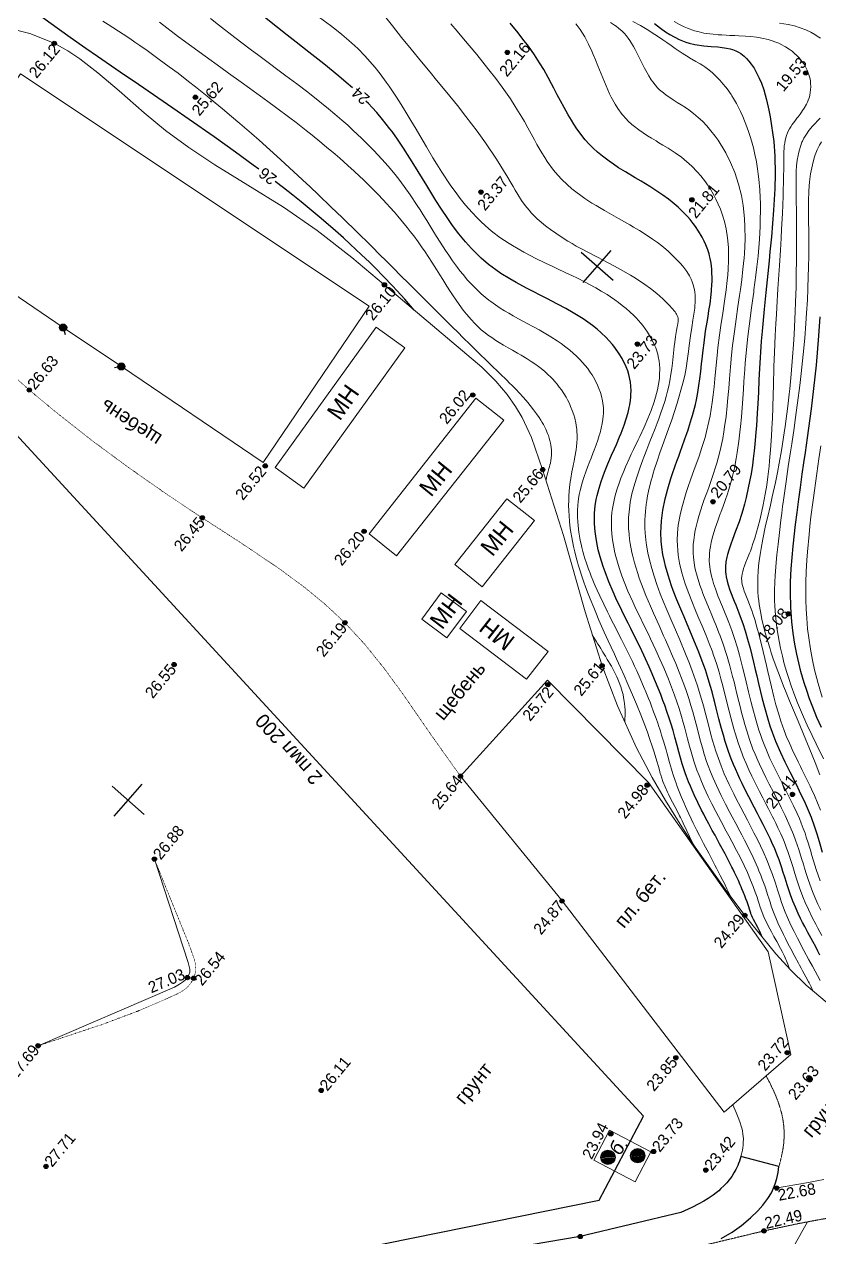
# Model space of a CAD drawing. Header units: millimetres. Extents: x -2893842 to -949497, y -1203244 to 262218.
# Drawn here: x -2034347 to -1978376, y -256348 to -170964 of the extents above; entities that cross this region are included whole.
import ezdxf

# ---------------------------------------------------------------- set-up
doc = ezdxf.new("R2010")
doc.units = ezdxf.units.MM
doc.linetypes.add('g5_05x2', pattern=[3.5, 2.5, -1])
doc.linetypes.add('g5_366', pattern=[0.85, 0.1, -0.75])
doc.layers.get('0').update_dxf_attribs({"lineweight": 5})
for name, color, linetype in [('!!!_ Размеры', 7, 'Continuous'), ('02_сетка', 253, 'Continuous'), ('03_Здания и строения', 253, 'Continuous'), ('10_Границы покрытий и угодий', 253, 'Continuous'), ('12_Рельеф', 253, 'Continuous'), ('14_Ограждения', 253, 'Continuous'), ('19_Горизонтали', 253, 'Continuous'), ('30_Канализация', 253, 'Continuous'), ('44_Крышки колодцев', 253, 'Continuous'), ('61_Отметки высоты поверхности', 253, 'Continuous')]:
    doc.layers.add(name, color=color, linetype=linetype)
doc.styles.add('LIKE14', font='p131.shx')
doc.styles.add('LIKE17', font='d431.shx')
doc.styles.add('LIKE32', font='peteri.shx')
doc.styles.add('LIKE36', font='pragmai.shx')
doc.styles.add('Line_GUGK', font='')
doc.styles.get('Line_GUGK').set_extended_font_data('Bm431', italic=True)
doc.linetypes.add('g5_084a', pattern='A,0.001,[18,GUGK_2005.shx,S=2.5,R=180,X=0,Y=0],0.5,[18,GUGK_2005.shx,S=6,R=180,X=0,Y=0],0.5', length=1.001)
doc.linetypes.add('g5_085a', pattern='A,0.001,[19,GUGK_2005.shx,S=1,R=180,X=0,Y=0],0.5,[18,GUGK_2005.shx,S=6,R=180,X=0,Y=0],0.5', length=1.001)
doc.linetypes.add('g5_122_kn', pattern='A,1,-1,1.5,-0.4,["Кн",Line_GUGK,S=1,R=0,X=0,Y=-0.5],-2.4,1.5,-1,4,-1,4,-1,3', length=21.8)
doc.linetypes.add('g5_474_1a', pattern='A,1,-0.25,[28,GUGK_2005.shx,S=1,R=0,X=0,Y=0],-0.25,1', length=2.5)

# ---------------------------------------------------------------- blocks, each defined once
blk = doc.blocks.new('BL_333')
at = {"color": 0}
for p, q in [((0, -3), (0, 3)), ((-3, 0), (3, 0))]:
    blk.add_line(p, q, dxfattribs=at)
blk = doc.blocks.new('g5_117')
h = blk.add_hatch(color=255)
h.paths.add_polyline_path([(-0.299, 0.352), (0.352, -0.299, 0.177899), (0.463, 0, 0.639215)])
h.paths.add_polyline_path([(-0.352, 0.299, 0.177899), (-0.463, 0, 0.639215), (0.299, -0.352)])
at = {"color": 0}
blk.add_lwpolyline([(0.354, -0.354), (-0.354, 0.354)], dxfattribs=at)
blk.add_circle((0, 0), 0.5, dxfattribs=at)
blk = doc.blocks.new('g5_474c')
h = blk.add_hatch(color=0)
edge = h.paths.add_edge_path()
edge.add_arc((0, 0), 0.25, 0, 360)
at = {"color": 0}
blk.add_line((0, 0.25), (0, 0.5), dxfattribs=at)
blk.add_circle((0, 0), 0.25, dxfattribs=at)
blk = doc.blocks.new('g5_330')
blk.add_hatch(color=0).paths.add_polyline_path([(-0.15, 0, 1), (0.15, 0, 1)])
at = {"color": 0}
blk.add_circle((0, 0), 0.15, dxfattribs=at)
blk = doc.blocks.new('Топо_07.04.17')
at = {"layer": '02_сетка', "linetype": 'Continuous'}
for p, q in [((-75158, -68217), (-72937, -66200)), ((-73039, -68319), (-75056, -66098)), ((-112182, -101821), (-109960, -99805)), ((-110063, -101923), (-112079, -99702))]:
    blk.add_line(p, q, dxfattribs=at)
at = {"layer": '03_Здания и строения', "linetype": 'Continuous', "lineweight": 20}
for points in [[(-98142, -78703), (-89984, -69708), (-88147, -71374), (-96323, -80389)], [(-92103, -84099), (-83562, -75467), (-81799, -77211), (-90359, -85863)], [(-86361, -86924), (-82206, -82733), (-80447, -84473), (-84617, -88687)], [(-89105, -90475), (-87540, -88798), (-85928, -90302), (-87493, -91979)], [(-82263, -95504), (-86527, -91424), (-84818, -89634), (-80531, -93730)]]:
    blk.add_lwpolyline(points, close=True, dxfattribs=at)
at = {"layer": '10_Границы покрытий и угодий', "color": 7, "linetype": 'Continuous', "lineweight": 30}
blk.add_lwpolyline([(-68472, -131587), (-71054, -130576), (-71127, -130746), (-71200, -130904), (-71278, -131057), (-71349, -131186), (-71513, -131451), (-71667, -131668), (-71850, -131894), (-72048, -132107), (-72252, -132303), (-72486, -132503), (-72701, -132669), (-72879, -132794), (-73065, -132915), (-73300, -133055), (-73666, -133249), (-73998, -133403), (-74379, -133562), (-74886, -133750), (-75707, -134027), (-82921, -134899), (-100379, -135876)], dxfattribs=at)
at = {"layer": '10_Границы покрытий и угодий', "linetype": 'g5_085a', "lineweight": 20}
blk.add_lwpolyline([(-63802, -120524), (-65123, -119112), (-66087, -117956), (-67007, -116696), (-68868, -113748), (-70034, -111761), (-71790, -108580), (-72472, -107251), (-73505, -105091), (-74249, -103377), (-75103, -101172), (-76107, -98092), (-76868, -95162), (-77633, -91257), (-78526, -85744), (-79466, -80978), (-79996, -78657), (-80487, -77166), (-80859, -76344), (-81362, -75447), (-82051, -74431), (-82913, -73346), (-87911, -68027), (-91115, -64637), (-93333, -62468), (-95515, -60572), (-97818, -58747), (-99962, -57063), (-101649, -55657), (-103148, -54281), (-104496, -52887), (-106081, -51132), (-107410, -49708), (-108576, -48590), (-109345, -47946), (-110234, -47304), (-111859, -46422), (-113388, -45844)], dxfattribs=at)
at = {"layer": '10_Границы покрытий и угодий', "linetype": 'g5_366', "lineweight": 20}
for points in [[(-87643, -101767), (-89383, -98618), (-91067, -95473), (-92154, -93574), (-93304, -91764), (-94509, -90117), (-95749, -88664), (-97030, -87342), (-98763, -85733), (-101179, -83680), (-103651, -81652), (-106076, -79605), (-108360, -77591), (-110704, -75414), (-113154, -72992), (-114726, -71342), (-117005, -68795), (-119359, -65972), (-122382, -62071), (-125834, -57283), (-128100, -53988), (-131492, -48929)], [(-119312, -117265), (-114701, -116292), (-112077, -115633), (-110039, -115023), (-109166, -114734), (-108921, -114640), (-108756, -114565), (-108572, -114461), (-108463, -114385), (-108355, -114299), (-108183, -114136), (-108069, -114008), (-107940, -113830), (-107907, -113776), (-107810, -113582), (-107747, -113412), (-107690, -113168), (-107667, -112970), (-107666, -112796), (-107685, -112577), (-107730, -112322), (-107960, -111367), (-109698, -105137)]]:
    blk.add_lwpolyline(points, dxfattribs=at)
at = {"layer": '10_Границы покрытий и угодий', "linetype": 'Continuous', "lineweight": 20}
blk.add_lwpolyline([(-87643, -101767), (-80804, -95750), (-74540, -103691), (-67531, -116484), (-66747, -123844), (-71864, -127356), (-81533, -111295)], close=True, dxfattribs=at)
at = {"layer": '10_Границы покрытий и угодий', "linetype": 'g5_05x2', "lineweight": 20}
for points in [[(-68466, -131565), (-68249, -130989), (-68083, -130491), (-68002, -130193), (-67954, -129986), (-67887, -129618), (-67827, -129048), (-67815, -128714), (-67824, -128334), (-67843, -128079), (-67871, -127836), (-67948, -127371), (-68001, -127125), (-68098, -126736), (-68276, -126152), (-68423, -125731), (-68647, -125148)], [(-57163, -138009), (-57459, -137734), (-57884, -137376), (-58293, -137070), (-58851, -136708), (-59385, -136416), (-59950, -136159), (-60643, -135910), (-60939, -135826), (-61462, -135708), (-62195, -135600), (-63242, -135535), (-64036, -135533), (-65145, -135568), (-66017, -135612), (-67520, -135719), (-70037, -135966), (-74029, -136457)]]:
    blk.add_lwpolyline(points, dxfattribs=at)
at = {"layer": '10_Границы покрытий и угодий', "linetype": 'Continuous', "lineweight": 20}
for points in [[(-71054, -130576), (-70997, -130428), (-70903, -130156), (-70856, -129997), (-70807, -129794), (-70775, -129630), (-70742, -129368), (-70732, -129040), (-70745, -128796), (-70758, -128670), (-70788, -128452), (-70834, -128211), (-70896, -127943), (-71027, -127474), (-71208, -126906)], [(-65435, -132846), (-65950, -132886), (-66543, -132939), (-69034, -133081)]]:
    blk.add_lwpolyline(points, dxfattribs=at)
at = {"layer": '10_Границы покрытий и угодий', "linetype": 'Continuous', "lineweight": 30}
blk.add_lwpolyline([(-73074, -136148), (-72273, -135808), (-71558, -135417), (-70859, -134947), (-70293, -134501), (-69903, -134150), (-69506, -133732), (-69208, -133351), (-68955, -132941), (-68840, -132706), (-68719, -132406), (-68587, -131997), (-68472, -131587)], dxfattribs=at)
at = {"layer": '12_Рельеф', "linetype": 'g5_084a', "lineweight": 20}
blk.add_lwpolyline([(-119312, -117265), (-109317, -114238), (-108945, -114082), (-108641, -113929), (-108464, -113809), (-108329, -113683), (-108204, -113508), (-108129, -113329), (-108100, -113100), (-108162, -112635), (-109698, -105137)], dxfattribs=at)
at = {"layer": '14_Ограждения', "linetype": 'g5_474_1a', "lineweight": 20}
blk.add_lwpolyline([(-108105, -70427), (-98959, -78277), (-90305, -68177), (-112844, -49170), (-121348, -59095), (-111867, -67248)], dxfattribs=at)
at = {"layer": '14_Ограждения', "linetype": 'Continuous', "lineweight": 20}
blk.add_lwpolyline([(-111867, -67248), (-108105, -70427)], dxfattribs=at)
at = {"layer": '19_Горизонтали', "linetype": 'Continuous', "lineweight": 20}
for points in [[(-71176, -50269), (-70918, -50474), (-70810, -50569), (-70655, -50716), (-70435, -50955), (-70296, -51133), (-70183, -51296), (-70065, -51490), (-69971, -51660), (-69756, -52119), (-69663, -52344), (-69498, -52783), (-69375, -53129), (-69229, -53537), (-69158, -53726), (-69018, -54080), (-68926, -54291), (-68782, -54587), (-68692, -54753), (-68556, -54975), (-68402, -55194), (-68279, -55346), (-68042, -55603), (-67869, -55769), (-67696, -55923), (-67401, -56169), (-67142, -56377), (-66892, -56575), (-66610, -56806), (-66390, -56996), (-66102, -57269), (-65796, -57592), (-65535, -57898), (-65266, -58249), (-65010, -58621), (-64752, -59042), (-64591, -59334), (-64461, -59587), (-64312, -59904), (-64152, -60277), (-63891, -60998), (-63684, -61723), (-63508, -62576), (-63403, -63401), (-63360, -64117), (-63365, -65021), (-63401, -65623), (-63488, -66441), (-63655, -67503), (-63706, -67771), (-63871, -68557), (-64044, -69294), (-64211, -69959), (-64315, -70361), (-64517, -71119), (-64748, -71986), (-64968, -72835), (-65054, -73177), (-65203, -73804), (-65351, -74472), (-65351, -74472), (-65520, -75295), (-65683, -76122), (-65815, -76795), (-65897, -77209), (-65997, -77693), (-66060, -77992), (-66225, -78719), (-66402, -79426), (-66498, -79779), (-66629, -80228), (-66832, -80857), (-66965, -81232), (-67234, -81916), (-67234, -81916), (-67710, -82954), (-67710, -82954), (-68001, -83546), (-68185, -83914), (-68400, -84349), (-68597, -84758), (-68735, -85056), (-68917, -85468), (-69062, -85824), (-69222, -86260), (-69280, -86435), (-69372, -86744), (-69465, -87111), (-69526, -87409), (-69587, -87841), (-69600, -87986), (-69617, -88334), (-69618, -88480), (-69613, -88693), (-69592, -89032), (-69571, -89244), (-69540, -89483), (-69472, -89901), (-69390, -90310), (-69305, -90677), (-69244, -90922), (-69051, -91629), (-68921, -92083), (-68837, -92370), (-68696, -92858), (-68600, -93196), (-68512, -93513), (-68437, -93794), (-68379, -94013), (-68247, -94554), (-68183, -94837), (-68119, -95147), (-68048, -95517), (-67935, -96179), (-67892, -96462), (-67824, -96942), (-67770, -97341), (-67716, -97758), (-67674, -98094), (-67593, -98739), (-67543, -99115), (-67486, -99530), (-67412, -100036), (-67352, -100406), (-67272, -100860), (-67211, -101175), (-67147, -101480), (-66977, -102187), (-66873, -102563), (-66734, -103020), (-66644, -103298), (-66469, -103812), (-66303, -104275), (-66119, -104769), (-65895, -105359), (-65658, -105984), (-65465, -106504), (-65257, -107088), (-64988, -107913), (-64824, -108482), (-64720, -108886), (-64568, -109582), (-64444, -110233), (-64369, -110644), (-64317, -110935), (-64233, -111384), (-64177, -111664), (-64086, -112089), (-63954, -112620), (-63838, -113023), (-63667, -113548), (-63505, -114001)], [(-69604, -50378), (-69111, -50710), (-68667, -51038), (-68162, -51447), (-67929, -51646), (-67647, -51893), (-67404, -52108), (-67123, -52358), (-66868, -52583), (-66409, -52973), (-66227, -53122), (-66023, -53282), (-65925, -53358), (-65522, -53653), (-65241, -53862), (-65064, -54004), (-64940, -54111), (-64766, -54270), (-64477, -54564), (-64237, -54839), (-64131, -54971), (-64004, -55138), (-63870, -55326), (-63798, -55432), (-63628, -55701), (-63493, -55932), (-63418, -56068), (-63317, -56260), (-63267, -56360), (-63174, -56556), (-63011, -56927), (-62879, -57264), (-62790, -57513), (-62669, -57881), (-62578, -58191), (-62511, -58443), (-62387, -58972), (-62299, -59414), (-62232, -59821), (-62184, -60159), (-62118, -60753), (-62104, -60918), (-62086, -61156), (-62058, -61664), (-62048, -62028), (-62045, -62389), (-62062, -63142), (-62092, -63675), (-62126, -64114), (-62322, -65701), (-62475, -66591), (-62714, -67774), (-62881, -68510), (-63016, -69077), (-63265, -70086), (-63305, -70244), (-63456, -70838), (-63623, -71499), (-63807, -72234), (-63975, -72924), (-64114, -73518), (-64318, -74459), (-64449, -75114), (-64538, -75579), (-64693, -76423), (-64786, -76941), (-64970, -77948), (-65083, -78539), (-65154, -78900), (-65286, -79531), (-65374, -79931), (-65522, -80555), (-65724, -81319), (-65843, -81733), (-66052, -82391), (-66276, -83025), (-66409, -83369), (-66536, -83680), (-66607, -83846), (-66769, -84209), (-66913, -84513), (-67016, -84724), (-67139, -84970), (-67355, -85395), (-67403, -85490), (-67637, -85957), (-67866, -86439), (-67996, -86731), (-68149, -87109), (-68262, -87424), (-68344, -87683), (-68406, -87913), (-68465, -88178), (-68499, -88365), (-68530, -88606), (-68538, -88681), (-68552, -88911), (-68555, -89077), (-68548, -89324), (-68508, -89776), (-68474, -90010), (-68423, -90298), (-68337, -90698), (-68249, -91053), (-68212, -91194), (-67982, -92013), (-67913, -92255), (-67734, -92897), (-67665, -93154), (-67520, -93734), (-67395, -94304), (-67267, -94979), (-67179, -95520), (-67135, -95813), (-67056, -96382), (-66987, -96921), (-66923, -97440), (-66836, -98147), (-66750, -98826), (-66689, -99273), (-66540, -100231), (-66411, -100919), (-66345, -101233), (-66262, -101593), (-66169, -101956), (-66050, -102382), (-65863, -102979), (-65697, -103470), (-65554, -103870), (-65304, -104548), (-64983, -105401), (-64715, -106134), (-64595, -106475), (-64404, -107047), (-64289, -107420), (-64193, -107753), (-64090, -108147), (-64008, -108492), (-63948, -108771), (-63867, -109173), (-63805, -109502), (-63754, -109786), (-63714, -110014), (-63630, -110489), (-63513, -111119), (-63430, -111531), (-63338, -111938)], [(-63641, -115774), (-63857, -115230), (-63980, -114919), (-64165, -114435), (-64380, -113840), (-64543, -113341), (-64632, -113042), (-64814, -112324), (-64948, -111674), (-65033, -111222), (-65125, -110724), (-65182, -110425), (-65256, -110053), (-65350, -109625), (-65411, -109378), (-65487, -109087), (-65575, -108776), (-65713, -108323), (-65858, -107883), (-65974, -107546), (-66079, -107252), (-66141, -107083), (-66364, -106486), (-66504, -106119), (-66678, -105666), (-66855, -105204), (-67074, -104619), (-67274, -104064), (-67430, -103607), (-67578, -103143), (-67719, -102661), (-67781, -102434), (-67968, -101643), (-68093, -100999), (-68157, -100626), (-68269, -99896), (-68345, -99347), (-68490, -98234), (-68586, -97528), (-68659, -97035), (-68741, -96532), (-68857, -95911), (-68988, -95307), (-69062, -94997), (-69197, -94467), (-69358, -93878), (-69579, -93109), (-69721, -92629), (-69861, -92156), (-70122, -91244), (-70318, -90484), (-70423, -90022), (-70559, -89294), (-70647, -88597), (-70680, -88042), (-70635, -87003), (-70550, -86465), (-70430, -85939), (-70216, -85230), (-70040, -84746), (-69611, -83730), (-69448, -83379), (-69173, -82808), (-68898, -82248), (-68423, -81279), (-68157, -80710), (-67862, -80032), (-67700, -79622), (-67460, -78943), (-67334, -78542), (-67083, -77634), (-66954, -77108), (-66827, -76549), (-66710, -76007), (-66559, -75290), (-66369, -74392), (-66251, -73864), (-66036, -72977), (-65860, -72312), (-65632, -71478), (-65365, -70488), (-65209, -69877), (-65057, -69221), (-64975, -68827), (-64901, -68434), (-64807, -67830), (-64771, -67533), (-64737, -67186), (-64718, -66918), (-64701, -66243), (-64731, -65592), (-64788, -65087), (-64855, -64693), (-64970, -64191), (-65080, -63811), (-65204, -63442), (-65336, -63100), (-65515, -62697), (-65790, -62164), (-66079, -61687), (-66291, -61378), (-66630, -60939), (-67287, -60240), (-67693, -59877), (-68149, -59505), (-68486, -59243), (-68742, -59048), (-68935, -58900), (-69235, -58668), (-69488, -58467), (-69764, -58239), (-70041, -57994), (-70326, -57721), (-70483, -57558), (-70737, -57265), (-70827, -57152), (-71089, -56775), (-71343, -56328), (-71499, -56004), (-71715, -55476), (-71804, -55229), (-71993, -54646), (-72238, -53781), (-72399, -53187), (-72518, -52754), (-72633, -52352), (-72704, -52121), (-72877, -51603), (-73013, -51244), (-73091, -51056), (-73213, -50788), (-73352, -50513), (-73417, -50396), (-73536, -50196), (-73610, -50081)], [(-82339, -49078), (-81964, -49648), (-81583, -50225), (-80785, -51440), (-80051, -52595), (-79638, -53277), (-79262, -53926), (-78782, -54812), (-78498, -55374), (-78128, -56168), (-77983, -56502), (-77789, -56967), (-77420, -57871), (-77285, -58197), (-77010, -58829), (-76845, -59180), (-76699, -59473), (-76332, -60129), (-76078, -60519), (-75834, -60851), (-75503, -61250), (-75205, -61573), (-74365, -62359), (-73912, -62732), (-73634, -62951), (-73083, -63367), (-72792, -63581), (-72163, -64036), (-71441, -64561), (-71189, -64749), (-70810, -65038), (-70175, -65552), (-69960, -65737), (-69646, -66019), (-69371, -66283), (-69109, -66550), (-68941, -66732), (-68701, -67007), (-68372, -67422), (-68214, -67642), (-68063, -67869), (-67824, -68282), (-67674, -68601), (-67584, -68837), (-67520, -69048), (-67473, -69257), (-67436, -69518), (-67423, -69768), (-67426, -69994), (-67458, -70353), (-67556, -70907), (-67772, -71730), (-67915, -72221), (-68074, -72800), (-68237, -73462), (-68334, -73878), (-68452, -74370), (-68630, -75036), (-68785, -75532), (-68970, -76057), (-69523, -77396), (-70051, -78523), (-70350, -79133), (-70630, -79697), (-70896, -80237), (-71140, -80740), (-71367, -81221), (-71662, -81876), (-71759, -82104), (-71880, -82397), (-71956, -82587), (-72230, -83332), (-72335, -83654), (-72428, -83965), (-72504, -84246), (-72612, -84700), (-72678, -85041), (-72716, -85270), (-72761, -85604), (-72787, -85858), (-72811, -86237), (-72820, -86713), (-72811, -87092), (-72777, -87626), (-72722, -88143), (-72629, -88769), (-72527, -89316), (-72398, -89909), (-72231, -90593), (-72086, -91131), (-71905, -91769), (-71648, -92627), (-71460, -93245), (-71237, -93978), (-70936, -95002), (-70743, -95696), (-70604, -96230), (-70364, -97264), (-70172, -98287), (-70086, -98837), (-70040, -99153), (-69916, -100045), (-69803, -100829), (-69733, -101278), (-69594, -102045), (-69342, -103119), (-69178, -103692), (-68923, -104479), (-68679, -105166), (-68558, -105492), (-68299, -106171), (-68113, -106647), (-67926, -107126), (-67723, -107650), (-67572, -108048), (-67367, -108603), (-67085, -109420), (-66854, -110166), (-66731, -110615), (-66611, -111103), (-66476, -111746), (-66381, -112232), (-66267, -112804), (-66194, -113134), (-66012, -113847), (-65896, -114243), (-65718, -114799), (-65552, -115277), (-65376, -115754), (-65014, -116685), (-64740, -117362), (-64542, -117847), (-64120, -118897)], [(-64703, -119560), (-64800, -119275), (-64913, -118977), (-64942, -118902), (-65083, -118544), (-65178, -118307), (-65269, -118082), (-65347, -117889), (-65438, -117666), (-65495, -117524), (-65697, -117026), (-65922, -116461), (-66055, -116119), (-66217, -115688), (-66323, -115395), (-66484, -114926), (-66574, -114649), (-66682, -114296), (-66800, -113876), (-66941, -113306), (-66986, -113099), (-67045, -112814), (-67112, -112472), (-67112, -112472), (-67193, -112070), (-67241, -111842), (-67294, -111612), (-67358, -111353), (-67432, -111070), (-67526, -110738), (-67589, -110525), (-67832, -109773), (-68100, -109017), (-68295, -108495), (-68446, -108104), (-68558, -107818), (-68775, -107267), (-68972, -106768), (-69103, -106435), (-69340, -105818), (-69572, -105188), (-69701, -104820), (-69823, -104457), (-69996, -103909), (-70126, -103453), (-70242, -103007), (-70317, -102685), (-70425, -102163), (-70508, -101695), (-70595, -101150), (-70683, -100546), (-70763, -99988), (-70838, -99476), (-70898, -99097), (-70973, -98656), (-71072, -98142), (-71196, -97563), (-71304, -97101), (-71530, -96221), (-71705, -95596), (-71867, -95043), (-72057, -94416), (-72231, -93864), (-72329, -93553), (-72569, -92807), (-72859, -91897), (-73017, -91384), (-73244, -90610), (-73387, -90081), (-73571, -89328), (-73640, -89011), (-73718, -88615), (-73786, -88218), (-73853, -87740), (-73882, -87489), (-73930, -86844), (-73940, -86555), (-73939, -86175), (-73923, -85786), (-73891, -85415), (-73865, -85203), (-73837, -85016), (-73764, -84621), (-73667, -84211), (-73598, -83962), (-73415, -83395), (-73230, -82903), (-72982, -82317), (-72828, -81981), (-72640, -81590), (-72387, -81086), (-72293, -80905), (-72026, -80400), (-71745, -79876), (-71534, -79484), (-71278, -79002), (-71095, -78653), (-70939, -78346), (-70745, -77954), (-70394, -77190), (-70253, -76855), (-70108, -76480), (-69988, -76143), (-69873, -75784), (-69744, -75327), (-69644, -74933), (-69555, -74558), (-69398, -73867), (-69296, -73425), (-69218, -73109), (-69118, -72726), (-69003, -72326), (-68919, -72060), (-68890, -71968), (-68853, -71843), (-68820, -71698), (-68800, -71534), (-68800, -71454), (-68807, -71388), (-68833, -71274), (-68867, -71186), (-68908, -71102), (-68963, -71007), (-69033, -70897), (-69098, -70800), (-69189, -70668), (-69254, -70577), (-69382, -70404), (-69706, -70003), (-70087, -69581), (-70500, -69169), (-70858, -68843), (-71458, -68340), (-71776, -68092), (-72445, -67600), (-72837, -67325), (-73205, -67072), (-73578, -66820), (-73992, -66541), (-74539, -66172), (-74996, -65857), (-75339, -65615), (-75615, -65414), (-75887, -65211), (-76336, -64858), (-77024, -64261), (-77247, -64048), (-77444, -63849), (-77610, -63673), (-77856, -63394), (-78003, -63214), (-78201, -62956), (-78358, -62734), (-78586, -62379), (-78803, -61992), (-79024, -61548), (-79167, -61236), (-79291, -60956), (-79457, -60573), (-79584, -60282), (-80237, -58899), (-80873, -57685), (-81365, -56808), (-82027, -55689), (-82543, -54852), (-83177, -53853), (-83788, -52909), (-84177, -52313), (-84699, -51515), (-85328, -50548), (-85903, -49650), (-86453, -48772), (-86931, -47994)], [(-62747, -106995), (-62885, -106462), (-63045, -105925), (-63200, -105449), (-63274, -105233), (-63429, -104793), (-63717, -104007), (-63803, -103774), (-63926, -103436), (-64073, -103026), (-64201, -102656), (-64321, -102292), (-64457, -101851), (-64510, -101664), (-64646, -101149), (-64802, -100463), (-64914, -99887), (-65018, -99270), (-65103, -98700), (-65196, -97993), (-65271, -97376), (-65326, -96894), (-65375, -96461), (-65494, -95437), (-65648, -94269), (-65737, -93700), (-65833, -93151), (-65918, -92721), (-65968, -92487), (-66026, -92237), (-66070, -92053), (-66151, -91736), (-66216, -91492), (-66284, -91249), (-66331, -91068), (-66374, -90888), (-66400, -90750), (-66422, -90592), (-66432, -90426), (-66431, -90329), (-66418, -90181), (-66389, -90021), (-66352, -89882), (-66287, -89695), (-66198, -89483), (-66116, -89315), (-65986, -89066), (-65838, -88795), (-65669, -88475), (-65591, -88320), (-65463, -88063), (-65381, -87892), (-65180, -87454), (-65007, -87055), (-64838, -86641), (-64684, -86241), (-64465, -85629), (-64321, -85196), (-64097, -84461), (-63928, -83849), (-63783, -83281), (-63609, -82532), (-63532, -82176), (-63378, -81411), (-63206, -80464), (-63116, -79928), (-63057, -79562), (-63000, -79198), (-62891, -78478), (-62756, -77537), (-62674, -76961), (-62480, -75608), (-62335, -74643), (-62145, -73459), (-62004, -72623), (-61893, -71979), (-61810, -71500), (-61581, -70212), (-61291, -68589), (-61105, -67534), (-60959, -66688), (-60853, -66061), (-60676, -64977), (-60582, -64377), (-60492, -63775), (-60433, -63372), (-60348, -62764), (-60291, -62337), (-60237, -61916), (-60199, -61605), (-60106, -60849), (-60004, -60257), (-59957, -60071), (-59898, -59876), (-59768, -59554), (-59666, -59367), (-59608, -59273), (-59497, -59114), (-59403, -58992), (-59279, -58844), (-59081, -58624), (-58898, -58431), (-58813, -58342), (-58650, -58169), (-58532, -58040), (-58444, -57941), (-58312, -57781), (-58121, -57521), (-58045, -57399), (-57970, -57265), (-57890, -57095), (-57831, -56945), (-57759, -56712), (-57728, -56581), (-57684, -56298), (-57672, -56148), (-57669, -55941), (-57676, -55783), (-57704, -55553), (-57782, -55211), (-57831, -55061), (-57889, -54908), (-57976, -54718), (-58079, -54525), (-58297, -54191), (-58415, -54038), (-58529, -53903), (-58715, -53706), (-58892, -53541), (-59131, -53343), (-59211, -53283), (-59369, -53173), (-59567, -53049), (-59775, -52934), (-60095, -52781), (-60295, -52699), (-60727, -52549), (-61077, -52451), (-61483, -52356), (-61840, -52285), (-62320, -52202), (-62599, -52158), (-62943, -52104), (-63197, -52063), (-63483, -52016), (-63747, -51968), (-64104, -51896), (-64557, -51785), (-64735, -51734), (-65060, -51626), (-65372, -51502), (-65838, -51273), (-66054, -51149), (-66374, -50946), (-66722, -50696)], [(-59358, -51645), (-58771, -51807), (-58350, -51955), (-58350, -51955), (-57569, -52329), (-57254, -52528), (-56995, -52718), (-56834, -52846), (-56622, -53025)], [(-57283, -58611), (-57885, -59105), (-58162, -59379), (-58367, -59614), (-58571, -59885), (-58698, -60083), (-58740, -60156), (-58882, -60431), (-58977, -60651), (-59072, -60906), (-59118, -61046), (-59208, -61361), (-59299, -61760), (-59364, -62119), (-59414, -62452), (-59525, -63410), (-59572, -63897), (-59705, -65213), (-59859, -66640), (-59922, -67191), (-60061, -68365), (-60171, -69232), (-60302, -70207), (-60456, -71291), (-60554, -71937), (-60811, -73520), (-60936, -74230), (-61096, -75098), (-61328, -76269), (-61545, -77287), (-61629, -77663), (-61820, -78490), (-62171, -79898), (-62285, -80329), (-62622, -81538), (-62878, -82404), (-63075, -83038), (-63301, -83738), (-63631, -84712), (-63831, -85279), (-64138, -86140), (-64319, -86655), (-64629, -87581), (-64825, -88224), (-64940, -88636), (-65052, -89078), (-65132, -89431), (-65208, -89811), (-65272, -90190), (-65322, -90552), (-65354, -90856), (-65382, -91239), (-65395, -91568), (-65398, -91863), (-65395, -92122), (-65372, -92632), (-65327, -93180), (-65270, -93668), (-65202, -94148), (-65109, -94706), (-64992, -95314), (-64932, -95606), (-64856, -95958), (-64653, -96826), (-64566, -97172), (-64340, -98032), (-64247, -98370), (-64040, -99104), (-63844, -99781), (-63521, -100879), (-63328, -101538), (-63006, -102659), (-62745, -103618), (-62514, -104524)], [(-62122, -103420), (-62515, -102321), (-62733, -101711), (-62998, -100937), (-63194, -100327), (-63348, -99815), (-63490, -99315), (-63625, -98804), (-63804, -98066), (-63916, -97545), (-64002, -97105), (-64110, -96475), (-64189, -95928), (-64257, -95346), (-64302, -94854), (-64347, -94033), (-64354, -93677), (-64349, -93025), (-64316, -92344), (-64285, -91963), (-64205, -91260), (-64121, -90690), (-64044, -90233), (-63870, -89325), (-63761, -88801), (-63598, -88055), (-63414, -87249), (-63212, -86406), (-63092, -85913), (-62982, -85472), (-62870, -85029), (-62539, -83748), (-62268, -82721), (-62034, -81841), (-61850, -81146), (-61564, -80066), (-61415, -79496), (-61116, -78329), (-60819, -77130), (-60627, -76318), (-60330, -74993), (-60096, -73864), (-59901, -72850), (-59772, -72137), (-59616, -71221), (-59496, -70461), (-59356, -69513), (-59289, -69032), (-59163, -68059), (-59040, -67019), (-58975, -66420), (-58907, -65753), (-58827, -64975), (-58754, -64355), (-58645, -63608), (-58524, -62967), (-58392, -62419), (-58124, -61603), (-57986, -61279), (-57914, -61128), (-57734, -60797), (-57533, -60487), (-57369, -60266)], [(-91473, -47595), (-90772, -48256), (-90393, -48632), (-90062, -48971), (-89606, -49454), (-89057, -50081), (-88612, -50647), (-87996, -51533), (-87687, -52028), (-87331, -52642), (-87155, -52962), (-86733, -53777), (-86459, -54339), (-86188, -54918), (-85912, -55524), (-85618, -56186), (-85413, -56650), (-85038, -57497), (-84672, -58310), (-84453, -58782), (-84167, -59378), (-83681, -60327), (-83291, -61023), (-83077, -61381), (-82757, -61886), (-82364, -62453), (-82052, -62867), (-81789, -63192), (-81582, -63433), (-81315, -63727), (-81073, -63976), (-80620, -64405), (-80023, -64909), (-79803, -65081), (-79066, -65620), (-78600, -65937), (-78308, -66129), (-77635, -66560), (-77186, -66839), (-76870, -67035), (-76280, -67401), (-75847, -67672), (-75561, -67854), (-74972, -68240), (-74758, -68385), (-74315, -68695), (-73957, -68959), (-73572, -69260), (-73361, -69432), (-73083, -69672), (-72830, -69902), (-72594, -70131), (-72356, -70377), (-72127, -70630), (-71874, -70934), (-71736, -71114), (-71449, -71522), (-71331, -71709), (-71186, -71956), (-71047, -72215), (-70851, -72633), (-70728, -72945), (-70635, -73229), (-70597, -73368), (-70505, -73824), (-70484, -74000), (-70463, -74318), (-70463, -74568), (-70478, -74841), (-70534, -75280), (-70585, -75540), (-70809, -76326), (-70993, -76807), (-71134, -77129), (-71418, -77711), (-71704, -78239), (-72037, -78812), (-72419, -79441), (-72549, -79651), (-72949, -80293), (-73148, -80615), (-73330, -80914), (-73643, -81442), (-73813, -81741), (-74062, -82202), (-74227, -82528), (-74407, -82910), (-74534, -83203), (-74633, -83452), (-74754, -83789), (-74895, -84257), (-74962, -84532), (-75023, -84831), (-75096, -85342), (-75128, -85723), (-75143, -86260), (-75140, -86451), (-75113, -86966), (-75074, -87372), (-75040, -87635), (-74978, -88036), (-74900, -88451), (-74767, -89043), (-74622, -89606), (-74464, -90155), (-74213, -90951), (-74046, -91449), (-73896, -91882), (-73588, -92753), (-73400, -93286), (-73261, -93680), (-72984, -94500), (-72772, -95155), (-72577, -95794), (-72339, -96625), (-72136, -97403), (-72037, -97808), (-71928, -98288), (-71826, -98776), (-71715, -99356), (-71643, -99769), (-71576, -100195), (-71466, -100944), (-71387, -101477), (-71321, -101897), (-71200, -102572), (-71060, -103210), (-70957, -103616), (-70832, -104058), (-70695, -104506), (-70482, -105141), (-70284, -105693), (-70067, -106266), (-69779, -107000), (-69497, -107705), (-69354, -108061), (-69184, -108487), (-68929, -109142), (-68740, -109646), (-68526, -110248), (-68351, -110775), (-68184, -111325), (-68053, -111804), (-67955, -112202), (-67872, -112581), (-67821, -112835), (-67776, -113068), (-67726, -113308), (-67602, -113803), (-67523, -114067), (-67391, -114457), (-67317, -114658), (-67139, -115114), (-66999, -115460), (-66847, -115830), (-66641, -116343), (-66553, -116573), (-66444, -116875), (-66389, -117038), (-66348, -117165), (-66315, -117271), (-66315, -117271), (-66250, -117498), (-66161, -117855)], [(-61719, -99106), (-61906, -98123), (-62048, -97137), (-62120, -96445), (-62175, -95652), (-62202, -94856), (-62203, -94227), (-62181, -93460), (-62146, -92827), (-62093, -92179), (-62038, -91645), (-61955, -90968), (-61841, -90188), (-61711, -89411), (-61604, -88831), (-61357, -87627), (-61229, -87051), (-61081, -86415), (-60800, -85263), (-60331, -83432), (-60067, -82422), (-59831, -81519)], [(-69719, -112297), (-69911, -111742), (-70044, -111371), (-70126, -111148), (-70268, -110765), (-70476, -110219), (-70563, -109994), (-70727, -109571), (-70902, -109123), (-71080, -108664), (-71187, -108388), (-71299, -108096), (-71410, -107802), (-71563, -107393), (-71675, -107085), (-71745, -106891), (-71856, -106577), (-71986, -106195), (-72088, -105888), (-72158, -105667), (-72246, -105383), (-72312, -105162), (-72375, -104945), (-72476, -104577), (-72574, -104197), (-72629, -103965), (-72675, -103765), (-72759, -103367), (-72806, -103123), (-72836, -102952), (-72918, -102460), (-72987, -102012), (-73014, -101839), (-73062, -101547), (-73084, -101412), (-73156, -101003), (-73255, -100480), (-73310, -100205), (-73341, -100056), (-73379, -99874), (-73432, -99632), (-73511, -99281), (-73628, -98789), (-73751, -98303), (-73804, -98098), (-73877, -97828), (-74017, -97327), (-74127, -96951), (-74181, -96768), (-74308, -96354), (-74483, -95806), (-74598, -95459), (-74715, -95112), (-74783, -94915), (-74902, -94578), (-75135, -93935), (-75298, -93497), (-75441, -93115), (-75527, -92886), (-75743, -92314), (-75876, -91956), (-75962, -91724), (-76067, -91438), (-76266, -90883), (-76476, -90270), (-76618, -89832), (-76711, -89535), (-76767, -89348), (-76834, -89119), (-76916, -88824), (-76975, -88601), (-77047, -88312), (-77149, -87866), (-77217, -87531), (-77263, -87279), (-77303, -87034), (-77346, -86729), (-77373, -86509), (-77400, -86236), (-77413, -86071), (-77434, -85644), (-77437, -85200), (-77425, -84885), (-77405, -84596), (-77382, -84368), (-77350, -84121), (-77286, -83750), (-77237, -83520), (-77188, -83321), (-77104, -83023), (-77012, -82739), (-76955, -82583), (-76839, -82290), (-76646, -81854), (-76429, -81409), (-76303, -81162), (-76101, -80777), (-75992, -80569), (-75795, -80196), (-75704, -80021), (-75528, -79672), (-75374, -79352), (-75242, -79056), (-75159, -78858), (-75042, -78551), (-74937, -78236), (-74855, -77936), (-74810, -77736), (-74775, -77540), (-74750, -77354), (-74730, -77139), (-74723, -76817), (-74730, -76654), (-74765, -76318), (-74815, -76041), (-74885, -75751), (-74958, -75510), (-75073, -75192), (-75183, -74930), (-75266, -74754), (-75351, -74584), (-75519, -74281), (-75672, -74034), (-75821, -73812), (-75997, -73570), (-76204, -73309), (-76611, -72855), (-76866, -72600), (-77167, -72321), (-77431, -72091), (-77836, -71763), (-78609, -71186), (-78966, -70934), (-79385, -70642), (-79968, -70236), (-80317, -69987), (-80594, -69784), (-80882, -69566), (-81149, -69355), (-81456, -69099), (-81761, -68826), (-81896, -68697), (-82113, -68480), (-82374, -68198), (-82541, -68006), (-82756, -67744), (-82955, -67484), (-83210, -67130), (-83488, -66713), (-83671, -66421), (-83820, -66173), (-84106, -65669), (-84336, -65241), (-84515, -64894), (-84650, -64626), (-85030, -63845), (-85247, -63385), (-85597, -62643), (-85790, -62234), (-85978, -61844), (-86138, -61518), (-86550, -60712), (-87156, -59639), (-87444, -59173), (-87860, -58540), (-88237, -57999), (-88732, -57331), (-89206, -56727), (-89495, -56373), (-90016, -55759), (-90364, -55364), (-90742, -54946), (-91173, -54484), (-91584, -54055), (-92023, -53606), (-92899, -52737), (-93600, -52062), (-94288, -51410), (-94724, -51001), (-95438, -50335), (-96024, -49789), (-96582, -49266), (-97570, -48330), (-98606, -47317), (-99106, -46815)], [(-102713, -46660), (-101491, -47832), (-101491, -47832), (-99790, -49405), (-98776, -50326), (-98289, -50766), (-97466, -51510), (-96936, -51990), (-95771, -53057), (-95265, -53527), (-94347, -54393), (-93957, -54767), (-93318, -55391), (-92935, -55772), (-92451, -56263), (-92011, -56718), (-91473, -57287), (-91183, -57602), (-90672, -58169), (-90280, -58616), (-89943, -59012), (-89703, -59298), (-89317, -59772), (-88992, -60183), (-88783, -60452), (-88496, -60833), (-88253, -61162), (-88065, -61424), (-87794, -61810), (-87580, -62124), (-87300, -62546), (-87020, -62985), (-86837, -63281), (-86631, -63623), (-86372, -64070), (-86126, -64512), (-85996, -64754), (-85741, -65248), (-85570, -65591), (-85305, -66143), (-85114, -66547), (-84948, -66901), (-84719, -67384), (-84509, -67817), (-84389, -68056), (-84182, -68456), (-84002, -68785), (-83762, -69197), (-83563, -69516), (-83266, -69951), (-83070, -70213), (-82902, -70422), (-82646, -70714), (-82489, -70881), (-82184, -71174), (-81983, -71352), (-81707, -71582), (-81489, -71755), (-81207, -71970), (-80901, -72197), (-80638, -72389), (-80306, -72632), (-80072, -72806), (-79674, -73111), (-79410, -73325), (-79165, -73534), (-78946, -73733), (-78761, -73911), (-78547, -74133), (-78320, -74391), (-78183, -74560), (-78043, -74744), (-77919, -74919), (-77776, -75134), (-77650, -75340), (-77528, -75556), (-77387, -75829), (-77259, -76107), (-77177, -76306), (-77076, -76579), (-77009, -76784), (-76927, -77081), (-76855, -77409), (-76815, -77649), (-76778, -77974), (-76767, -78145), (-76762, -78437), (-76768, -78610), (-76784, -78833), (-76819, -79112), (-76863, -79369), (-76920, -79637), (-76977, -79871), (-77107, -80335), (-77201, -80640), (-77261, -80828), (-77303, -80959), (-77437, -81380), (-77568, -81816), (-77632, -82047), (-77730, -82451), (-77783, -82700), (-77846, -83048), (-77895, -83373), (-77931, -83676), (-77967, -84063), (-77987, -84389), (-78001, -84818), (-78000, -85312), (-77992, -85590), (-77973, -85958), (-77920, -86593), (-77876, -86977), (-77821, -87386), (-77767, -87733), (-77733, -87930), (-77669, -88281), (-77576, -88742), (-77482, -89168), (-77401, -89512), (-77273, -90024), (-77172, -90404), (-76995, -91037), (-76891, -91392), (-76724, -91948), (-76585, -92392), (-76447, -92827), (-76234, -93484), (-76084, -93945), (-75918, -94448), (-75807, -94786), (-75596, -95434), (-75407, -96022), (-75208, -96654), (-74914, -97620), (-74763, -98134), (-74548, -98904), (-74353, -99654), (-74226, -100173), (-74122, -100624), (-73988, -101249), (-73917, -101610), (-73796, -102276), (-73734, -102663), (-73692, -102932), (-73655, -103162), (-73635, -103269), (-73531, -103739), (-73297, -104521), (-73225, -104730), (-73147, -104947), (-72907, -105582), (-72798, -105863), (-72641, -106273), (-72593, -106400), (-72508, -106633), (-72447, -106809), (-72249, -107377), (-72109, -107787), (-72033, -108022), (-71959, -108249)], [(-79313, -81753), (-79250, -81552), (-79166, -81320), (-79093, -81135), (-79018, -80955), (-78970, -80838), (-78920, -80714), (-78877, -80598), (-78812, -80404), (-78812, -80404), (-78732, -80065), (-78732, -80065), (-78700, -79822), (-78690, -79679), (-78687, -79495), (-78692, -79337), (-78703, -79192), (-78726, -79007), (-78756, -78830), (-78795, -78652), (-78837, -78487), (-78929, -78190), (-79062, -77838), (-79127, -77687), (-79210, -77505), (-79302, -77317), (-79448, -77042), (-79633, -76721), (-79837, -76394), (-79977, -76180), (-80246, -75790), (-80501, -75439), (-80695, -75181), (-80840, -74992), (-80959, -74838), (-81091, -74670), (-81261, -74454), (-81692, -73918), (-82295, -73182), (-82505, -72926), (-82974, -72353), (-83127, -72167), (-83499, -71709), (-84012, -71076), (-84273, -70754), (-84673, -70257), (-85053, -69784), (-85750, -68914), (-86185, -68369), (-86587, -67866), (-86956, -67403), (-87314, -66954), (-87877, -66248), (-88253, -65777), (-88531, -65430), (-88713, -65203), (-89198, -64597), (-89589, -64111), (-89817, -63828), (-90495, -62988), (-91483, -61775), (-92164, -60948), (-92971, -59977), (-93485, -59365), (-93954, -58811), (-95331, -57214), (-96684, -55690), (-97149, -55178), (-97889, -54375), (-98412, -53817), (-98989, -53210), (-99445, -52738), (-99956, -52217), (-100703, -51468), (-100703, -51468), (-101152, -51026), (-101818, -50383), (-102378, -49854), (-103015, -49263), (-103377, -48933), (-103803, -48550), (-104263, -48143), (-104596, -47852), (-104917, -47576), (-105342, -47215), (-106318, -46407), (-106660, -46129)], [(-75728, -99255), (-75688, -99046), (-75652, -98819), (-75623, -98583), (-75612, -98462), (-75597, -98200), (-75595, -97827), (-75610, -97551), (-75631, -97334), (-75658, -97134), (-75721, -96791), (-75797, -96475), (-75864, -96239), (-75925, -96048), (-76010, -95805), (-76222, -95272), (-76450, -94761), (-76560, -94524), (-76699, -94231), (-76780, -94060), (-76828, -93957), (-76921, -93760), (-76983, -93629), (-77064, -93456), (-77305, -92935)], [(-69499, -139259), (-66921, -135676)]]:
    blk.add_lwpolyline(points, dxfattribs=at)
at = {"layer": '19_Горизонтали', "linetype": 'Continuous', "lineweight": 30}
for points in [[(-89745, -52788), (-90131, -52354), (-90592, -51857), (-91547, -50875), (-92504, -49931), (-93320, -49138), (-93892, -48579), (-94500, -47975), (-95332, -47140)], [(-96923, -57735), (-97283, -57392), (-98417, -56348), (-99793, -55109), (-101399, -53693), (-102461, -52769), (-104671, -50858), (-105856, -49835), (-107309, -48573), (-108063, -47913), (-109073, -47019), (-110450, -45780), (-111559, -44762), (-112333, -44058)], [(-62022, -101226), (-62253, -100493), (-62469, -99730), (-62626, -99113), (-62760, -98520), (-62875, -97956), (-63014, -97143), (-63169, -95897), (-63226, -95176), (-63258, -94391), (-63259, -93600), (-63212, -92565), (-63115, -91535), (-63017, -90786), (-62875, -89900), (-62565, -88318), (-62225, -86831), (-62020, -85988), (-61791, -85069), (-61588, -84272), (-61349, -83348), (-61150, -82585), (-60961, -81861), (-60702, -80863), (-60192, -78853), (-59855, -77458), (-59494, -75849), (-59314, -74987), (-59088, -73812), (-58861, -72510)], [(-68104, -50675), (-67719, -51054), (-67403, -51337), (-67119, -51569), (-66510, -51988), (-66064, -52229), (-65844, -52327), (-65453, -52470), (-64835, -52626), (-64324, -52725), (-63862, -52815), (-63701, -52850), (-63275, -52963), (-63021, -53052), (-62852, -53125), (-62646, -53233), (-62472, -53347), (-62317, -53469), (-62100, -53677), (-61947, -53857), (-61801, -54059), (-61663, -54282), (-61506, -54584), (-61396, -54835), (-61218, -55332), (-61111, -55709), (-61002, -56191), (-60881, -56915), (-60798, -57653), (-60762, -58126), (-60706, -59864), (-60749, -60901), (-60869, -62140), (-61014, -63185), (-61265, -64664), (-61626, -66511), (-61846, -67556), (-61978, -68169), (-62463, -70377), (-62711, -71517), (-63029, -73044), (-63163, -73726), (-63505, -75632), (-63633, -76412), (-63773, -77276), (-63900, -78055), (-64016, -78741), (-64170, -79607), (-64255, -80054), (-64430, -80910), (-64525, -81340), (-64657, -81898), (-64769, -82340), (-64928, -82920), (-65052, -83338), (-65052, -83338), (-65456, -84540), (-65635, -85009), (-65799, -85409), (-65922, -85694), (-66153, -86195), (-66469, -86823), (-66760, -87382), (-66907, -87675), (-67095, -88080), (-67222, -88392), (-67284, -88563), (-67380, -88884), (-67455, -89237), (-67489, -89570), (-67493, -89744), (-67486, -89944), (-67457, -90236), (-67415, -90498), (-67330, -90896), (-67112, -91705), (-67042, -91958), (-66880, -92557), (-66767, -93018), (-66699, -93316), (-66588, -93867), (-66457, -94618), (-66383, -95110), (-66248, -96124), (-66185, -96649), (-66131, -97108), (-66067, -97648), (-65930, -98741), (-65844, -99341), (-65715, -100125), (-65606, -100690), (-65340, -101810), (-65092, -102636), (-64851, -103343), (-64565, -104127), (-64243, -104994), (-64072, -105464), (-63760, -106375), (-63760, -106375), (-63459, -107408), (-63298, -108103), (-63181, -108690), (-63065, -109334), (-62960, -109941)], [(-63930, -117127), (-64041, -116828), (-64161, -116516), (-64323, -116105), (-64498, -115667), (-64587, -115446), (-64760, -115010), (-64880, -114699), (-64991, -114401), (-65119, -114044), (-65271, -113584), (-65401, -113138), (-65518, -112671), (-65581, -112388), (-65670, -111942), (-65757, -111480), (-65852, -110979), (-65904, -110721), (-66033, -110142), (-66143, -109717), (-66218, -109448), (-66286, -109217), (-66357, -108988), (-66472, -108634), (-66675, -108046), (-66862, -107532), (-67020, -107115), (-67165, -106738), (-67346, -106270), (-67647, -105492), (-67838, -104985), (-68012, -104508), (-68133, -104162), (-68245, -103829), (-68369, -103440), (-68467, -103110), (-68583, -102691), (-68710, -102170), (-68802, -101738), (-68862, -101428), (-68940, -100984), (-69029, -100417), (-69115, -99810), (-69168, -99417), (-69218, -99042), (-69274, -98630), (-69324, -98271), (-69385, -97864), (-69445, -97486), (-69502, -97155), (-69577, -96756), (-69679, -96270), (-69751, -95956), (-69826, -95644), (-69999, -94977), (-70156, -94409), (-70293, -93934), (-70367, -93684), (-70590, -92937), (-70752, -92399), (-70869, -92006), (-71112, -91153), (-71294, -90458), (-71374, -90123), (-71536, -89351), (-71643, -88695), (-71685, -88364), (-71730, -87861), (-71750, -87354), (-71745, -86933), (-71700, -86324), (-71648, -85941), (-71567, -85506), (-71482, -85143), (-71384, -84782), (-71131, -84005), (-70867, -83322), (-70564, -82620), (-70441, -82349), (-70170, -81777), (-70015, -81457), (-69848, -81116), (-69646, -80707), (-69561, -80535), (-69275, -79951), (-69108, -79602), (-68989, -79348), (-68844, -79031), (-68653, -78596), (-68569, -78397), (-68271, -77634), (-68165, -77329), (-68005, -76823), (-67872, -76352), (-67752, -75882), (-67632, -75380), (-67512, -74852), (-67441, -74532), (-67301, -73910), (-67181, -73399), (-66976, -72605), (-66803, -71985), (-66689, -71584), (-66575, -71174), (-66450, -70708), (-66296, -70067), (-66243, -69814), (-66160, -69357), (-66136, -69200), (-66104, -68948), (-66068, -68539), (-66057, -68308), (-66058, -67890), (-66063, -67774), (-66081, -67546), (-66102, -67360), (-66122, -67226), (-66180, -66917), (-66270, -66565), (-66353, -66303), (-66471, -65988), (-66670, -65542), (-66846, -65204), (-66987, -64961), (-67170, -64672), (-67338, -64430), (-67496, -64217), (-67909, -63717), (-68301, -63301), (-68527, -63081), (-68884, -62754), (-69211, -62471), (-69737, -62044), (-70304, -61603), (-70687, -61311), (-71323, -60821), (-71759, -60474), (-72099, -60191), (-72378, -59946), (-72804, -59544), (-73111, -59225), (-73396, -58898), (-73638, -58587), (-73871, -58255), (-74364, -57424), (-74541, -57079), (-74688, -56774), (-74869, -56373), (-75096, -55838), (-75296, -55339), (-75470, -54893), (-75664, -54392), (-75785, -54082), (-75977, -53599), (-76221, -53017), (-76449, -52511), (-76744, -51914), (-77107, -51262), (-77427, -50727), (-77726, -50247), (-78192, -49503)], [(-67848, -115364), (-67882, -115220), (-67907, -115125), (-67958, -114953), (-68012, -114799), (-68050, -114700), (-68163, -114419), (-68203, -114322), (-68287, -114109), (-68339, -113967), (-68384, -113831), (-68425, -113688), (-68435, -113649), (-68493, -113365), (-68529, -113185), (-68559, -113040), (-68605, -112832), (-68659, -112601), (-68716, -112375), (-68791, -112094), (-68856, -111865), (-68894, -111736), (-68945, -111569), (-69040, -111269), (-69157, -110915), (-69242, -110671), (-69336, -110407), (-69386, -110270), (-69762, -109288), (-70061, -108545), (-70317, -107918), (-70466, -107551), (-70663, -107062), (-70836, -106624), (-70942, -106352), (-71052, -106063), (-71263, -105482), (-71454, -104919), (-71559, -104590), (-71648, -104293), (-71742, -103960), (-71843, -103570), (-71905, -103308), (-72038, -102659), (-72179, -101798), (-72249, -101330), (-72340, -100734), (-72422, -100252), (-72503, -99807), (-72605, -99300), (-72678, -98959), (-72802, -98416), (-72886, -98068), (-72998, -97630), (-73252, -96706), (-73477, -95954), (-73584, -95613), (-73776, -95024), (-74068, -94170), (-74375, -93317), (-74564, -92801), (-74710, -92403), (-74884, -91924), (-75046, -91472), (-75363, -90548), (-75510, -90090), (-75729, -89353), (-75916, -88633), (-76009, -88227), (-76140, -87528), (-76211, -87030), (-76262, -86498), (-76284, -86065), (-76287, -85736), (-76266, -85189), (-76240, -84898), (-76177, -84441), (-76074, -83937), (-75954, -83498), (-75867, -83235), (-75666, -82716), (-75472, -82283), (-75159, -81658), (-74854, -81098), (-74530, -80529), (-74287, -80108), (-74110, -79800), (-73832, -79304), (-73697, -79056), (-73423, -78522), (-73228, -78103), (-73044, -77658), (-72925, -77328), (-72866, -77143), (-72781, -76835), (-72725, -76582), (-72697, -76433), (-72659, -76164), (-72634, -75846), (-72631, -75556), (-72679, -75023), (-72730, -74758), (-72804, -74470), (-73028, -73848), (-73195, -73487), (-73450, -73025), (-73597, -72789), (-73785, -72516), (-73989, -72243), (-74300, -71870), (-74550, -71597), (-74841, -71306), (-75449, -70759), (-76079, -70259), (-76572, -69897), (-77111, -69523), (-77815, -69054), (-78296, -68738), (-78632, -68517), (-79150, -68172), (-79829, -67700), (-80257, -67384), (-80825, -66932), (-81153, -66648), (-81619, -66203), (-82077, -65710), (-82489, -65211), (-82690, -64947), (-83044, -64450), (-83447, -63827), (-83822, -63193), (-84143, -62607), (-84466, -61981), (-84793, -61317), (-85318, -60200), (-85801, -59155), (-86052, -58618), (-86276, -58147), (-86642, -57406), (-86642, -57406), (-87000, -56718), (-87310, -56160), (-87440, -55936), (-87876, -55228), (-88231, -54702), (-88507, -54318), (-88747, -54001), (-88896, -53812)], [(-87179, -68807), (-87757, -67969), (-88241, -67295), (-88497, -66948), (-89075, -66186), (-89553, -65578), (-89934, -65106), (-90417, -64521), (-91125, -63691), (-91561, -63195), (-92223, -62459), (-93092, -61526), (-93599, -60995), (-94238, -60341), (-94756, -59821), (-95362, -59223), (-95882, -58727)]]:
    blk.add_lwpolyline(points, dxfattribs=at)
at = {"layer": '30_Канализация', "linetype": 'g5_122_kn', "lineweight": 30}
blk.add_lwpolyline([(-153727, -138821), (-81307, -132515), (-77556, -126991), (-144137, -35845), (-161010, -11008), (-165739, -1163), (-169992, 9549), (-171527, 16896), (-175584, 46600), (-179302, 76381), (-180579, 83308), (-188423, 105128), (-197868, 118889), (-188330, 132253)], dxfattribs=at)
at = {"layer": '30_Канализация', "linetype": 'Continuous', "lineweight": 20}
blk.add_lwpolyline([(-81362, -129665), (-80026, -127695), (-77317, -129532), (-78653, -131502)], close=True, dxfattribs=at)
at = {"layer": '02_сетка', "xscale": 500.0000000002746, "yscale": 500.0000000002746, "zscale": 500.0000000002746, "rotation": 42.22816425403256}
for p in [(-74047, -67208), (-111071, -100813)]:
    blk.add_blockref('BL_333', p, dxfattribs=at)
at = {"layer": '14_Ограждения', "linetype": 'Continuous', "lineweight": 20}
for p, xscale, yscale, zscale, rotation in [((-111867, -67248, -67200), 1000.000000000002, 1000.000000000002, 1000.000000000002, 189.2374618994089), ((-108105, -70427, -67200), 999.9999999999986, 999.9999999999986, 999.9999999999986, 93.68131303057257)]:
    blk.add_blockref('g5_474c', p, dxfattribs=dict(at, xscale=xscale, yscale=yscale, zscale=zscale, rotation=rotation))
at = {"layer": '44_Крышки колодцев', "linetype": 'Continuous', "lineweight": 20, "xscale": 999.9999999999995, "yscale": 999.9999999999995, "zscale": 999.9999999999995, "rotation": 43.98139083737546}
for p in [(-80353, -129580, -67200), (-78260, -129706, -67200)]:
    blk.add_blockref('g5_117', p, dxfattribs=at)
at = {"layer": '61_Отметки высоты поверхности', "linetype": 'Continuous', "lineweight": 20, "xscale": 999.9999999999995, "yscale": 999.9999999999995, "zscale": 999.9999999999995, "rotation": 43.98139083737546}
for p in [(-110234, -47304, -67200), (-100790, -52196, -67200), (-78628, -51532, -67200), (-57932, -55337, -47700), (-81574, -61087, -67200), (-66891, -63304, -67200), (-89064, -66808, -67200), (-114726, -71342, -67200), (-71846, -72955, -67200), (-83759, -75213, -67200), (-98831, -78524, -67200), (-79466, -80978, -67200), (-103651, -81652, -67200), (-92439, -83883, -67200), (-67811, -84583, -46700), (-94509, -90117, -67200), (-106785, -91692, -67200), (-63431, -93016, -67200), (-76868, -95162, -67200), (-80808, -96057, -67200), (-87643, -101767, -67200), (-74668, -103872, -67200), (-109698, -105137, -67200), (-64577, -105672, -46700), (-81533, -111295, -67200), (-108329, -113683, -67200), (-68868, -113748, -67200), (-107907, -113776, -67200), (-119312, -117265, -67200), (-99874, -122627, -67200), (-74820, -123162, -67200), (-66995, -123688, -67200), (-65617, -125694, -67200), (-119718, -125762, -67200), (-79974, -127967, -67200), (-77118, -129536, -67200), (-73615, -131250, -67200), (-68805, -133068, -67200), (-82921, -134899, -67200), (-70037, -135966, -67200)]:
    blk.add_blockref('g5_330', p, dxfattribs=at)
at = {"layer": '03_Здания и строения', "linetype": 'Continuous', "lineweight": 15, "style": 'LIKE14'}
for rotation, p in [(48.43507, (-93269, -76018, -67200)), (44.40185, (-87495, -82070, -67200)), (44.40185, (-83681, -86723, -67200)), (46.24075, (-87774, -91433, -67200)), (135.40736, (-82659, -92576, -67200))]:
    blk.add_text('МН', height=1200, rotation=rotation, dxfattribs=at).set_placement(p)
at = {"layer": '10_Границы покрытий и угодий', "linetype": 'Continuous', "lineweight": 15, "style": 'LIKE36'}
for s, rotation, p in [('щебень', 140.44291, (-105736, -75588, -67200)), ('щебень', 43.98139, (-88419, -97796, -67200)), ('пл. бет.', 43.98139, (-77426, -113759, -67200)), ('грунт', 43.98139, (-90008, -124818, -67200)), ('грунт', 43.98139, (-65985, -129888, -67200))]:
    blk.add_text(s, height=1000, rotation=rotation, dxfattribs=at).set_placement(p)
at = {"layer": '19_Горизонтали', "linetype": 'Continuous', "lineweight": 15, "style": 'LIKE36'}
for s, rotation, p in [('24', 132.37941, (-88538, -53579, -67200)), ('26', 136.46398, (-95658, -58406, -67200))]:
    blk.add_text(s, height=800, rotation=rotation, dxfattribs=at).set_placement(p)
at = {"layer": '30_Канализация', "linetype": 'Continuous', "lineweight": 15}
for s, rotation, style, p in [('2 пмл 200', 125.97486, 'LIKE32', (-97239, -100710, -67200)), ('б.', 43.98139, 'LIKE36', (-79586, -129622, -67200))]:
    blk.add_text(s, height=1000, rotation=rotation, dxfattribs=dict(at, style=style)).set_placement(p)
at = {"layer": '61_Отметки высоты поверхности', "linetype": 'Continuous', "lineweight": 15, "style": 'LIKE17'}
for s, rotation, p in [('26.12', 43.98139, (-111753, -49669, -67200)), ('22.16', 43.98139, (-78852, -53294, -67200)), ('25.62', 43.98139, (-100662, -53589, -67200)), ('19.53', 43.98139, (-59643, -56531, -47700)), ('23.37', 43.98139, (-81445, -62480, -67200)), ('21.81', 43.98139, (-66762, -64696, -67200)), ('26.10', 43.98139, (-90157, -69279, -67200)), ('26.63', 43.98139, (-114331, -71433, -67200)), ('23.73', 43.98139, (-72275, -74754, -67200)), ('26.02', 43.98139, (-85813, -77106, -67200)), ('26.52', 43.98139, (-100671, -80811, -67200)), ('25.66', 43.98139, (-81295, -83198, -67200)), ('26.45', 43.98139, (-105370, -83905, -67200)), ('20.79', 43.98139, (-67439, -84446, -46700)), ('26.20', 43.98139, (-94280, -86170, -67200)), ('26.19', 43.98139, (-96265, -92404, -67200)), ('26.55', 43.98139, (-108546, -93946, -67200)), ('18.08', 43.98139, (-65248, -94882, -67200)), ('25.61', 43.98139, (-78567, -97183, -67200)), ('25.72', 43.98139, (-82339, -98526, -67200)), ('25.64', 43.98139, (-89396, -103987, -67200)), ('26.88', 43.98139, (-109267, -105288, -67200)), ('24.98', 43.98139, (-76471, -106105, -67200)), ('20.41', 43.98139, (-66033, -106592, -46700)), ('24.87', 43.98139, (-83271, -113550, -67200)), ('26.54', 43.98139, (-107378, -114430, -67200)), ('27.03', 16.57306, (-110989, -114501, -67200)), ('24.29', 43.98139, (-70769, -115927, -46700)), ('27.69', 43.98139, (-121128, -119481, -67200)), ('26.11', 43.98139, (-99453, -122776, -67200)), ('23.72', 43.98139, (-68678, -124856, -67200)), ('27.71', 43.98139, (-119297, -125911, -67200)), ('23.85', 43.98139, (-76611, -125390, -67200)), ('23.63', 43.98139, (-66776, -127121, -67200)), ('23.94', 56.6371, (-81517, -129657, -67200)), ('23.73', 43.98139, (-76697, -129685, -67200)), ('23.42', 43.98139, (-73194, -131399, -67200)), ('22.68', 3.91714, (-68736, -133980, -67200)), ('22.49', 6.7285, (-69864, -135847, -67200))]:
    blk.add_text(s, height=800, rotation=rotation, dxfattribs=at).set_placement(p)

msp = doc.modelspace()

# ---------------------------------------------------------------- block references
at = {"layer": '!!!_ Размеры', "color": 1, "lineweight": 0, "rotation": 6.471407436947433}
msp.add_blockref('Топо_07.04.17', (-1928038.79367, -112877.83782), dxfattribs=at)

doc.saveas('drawing.dxf')
